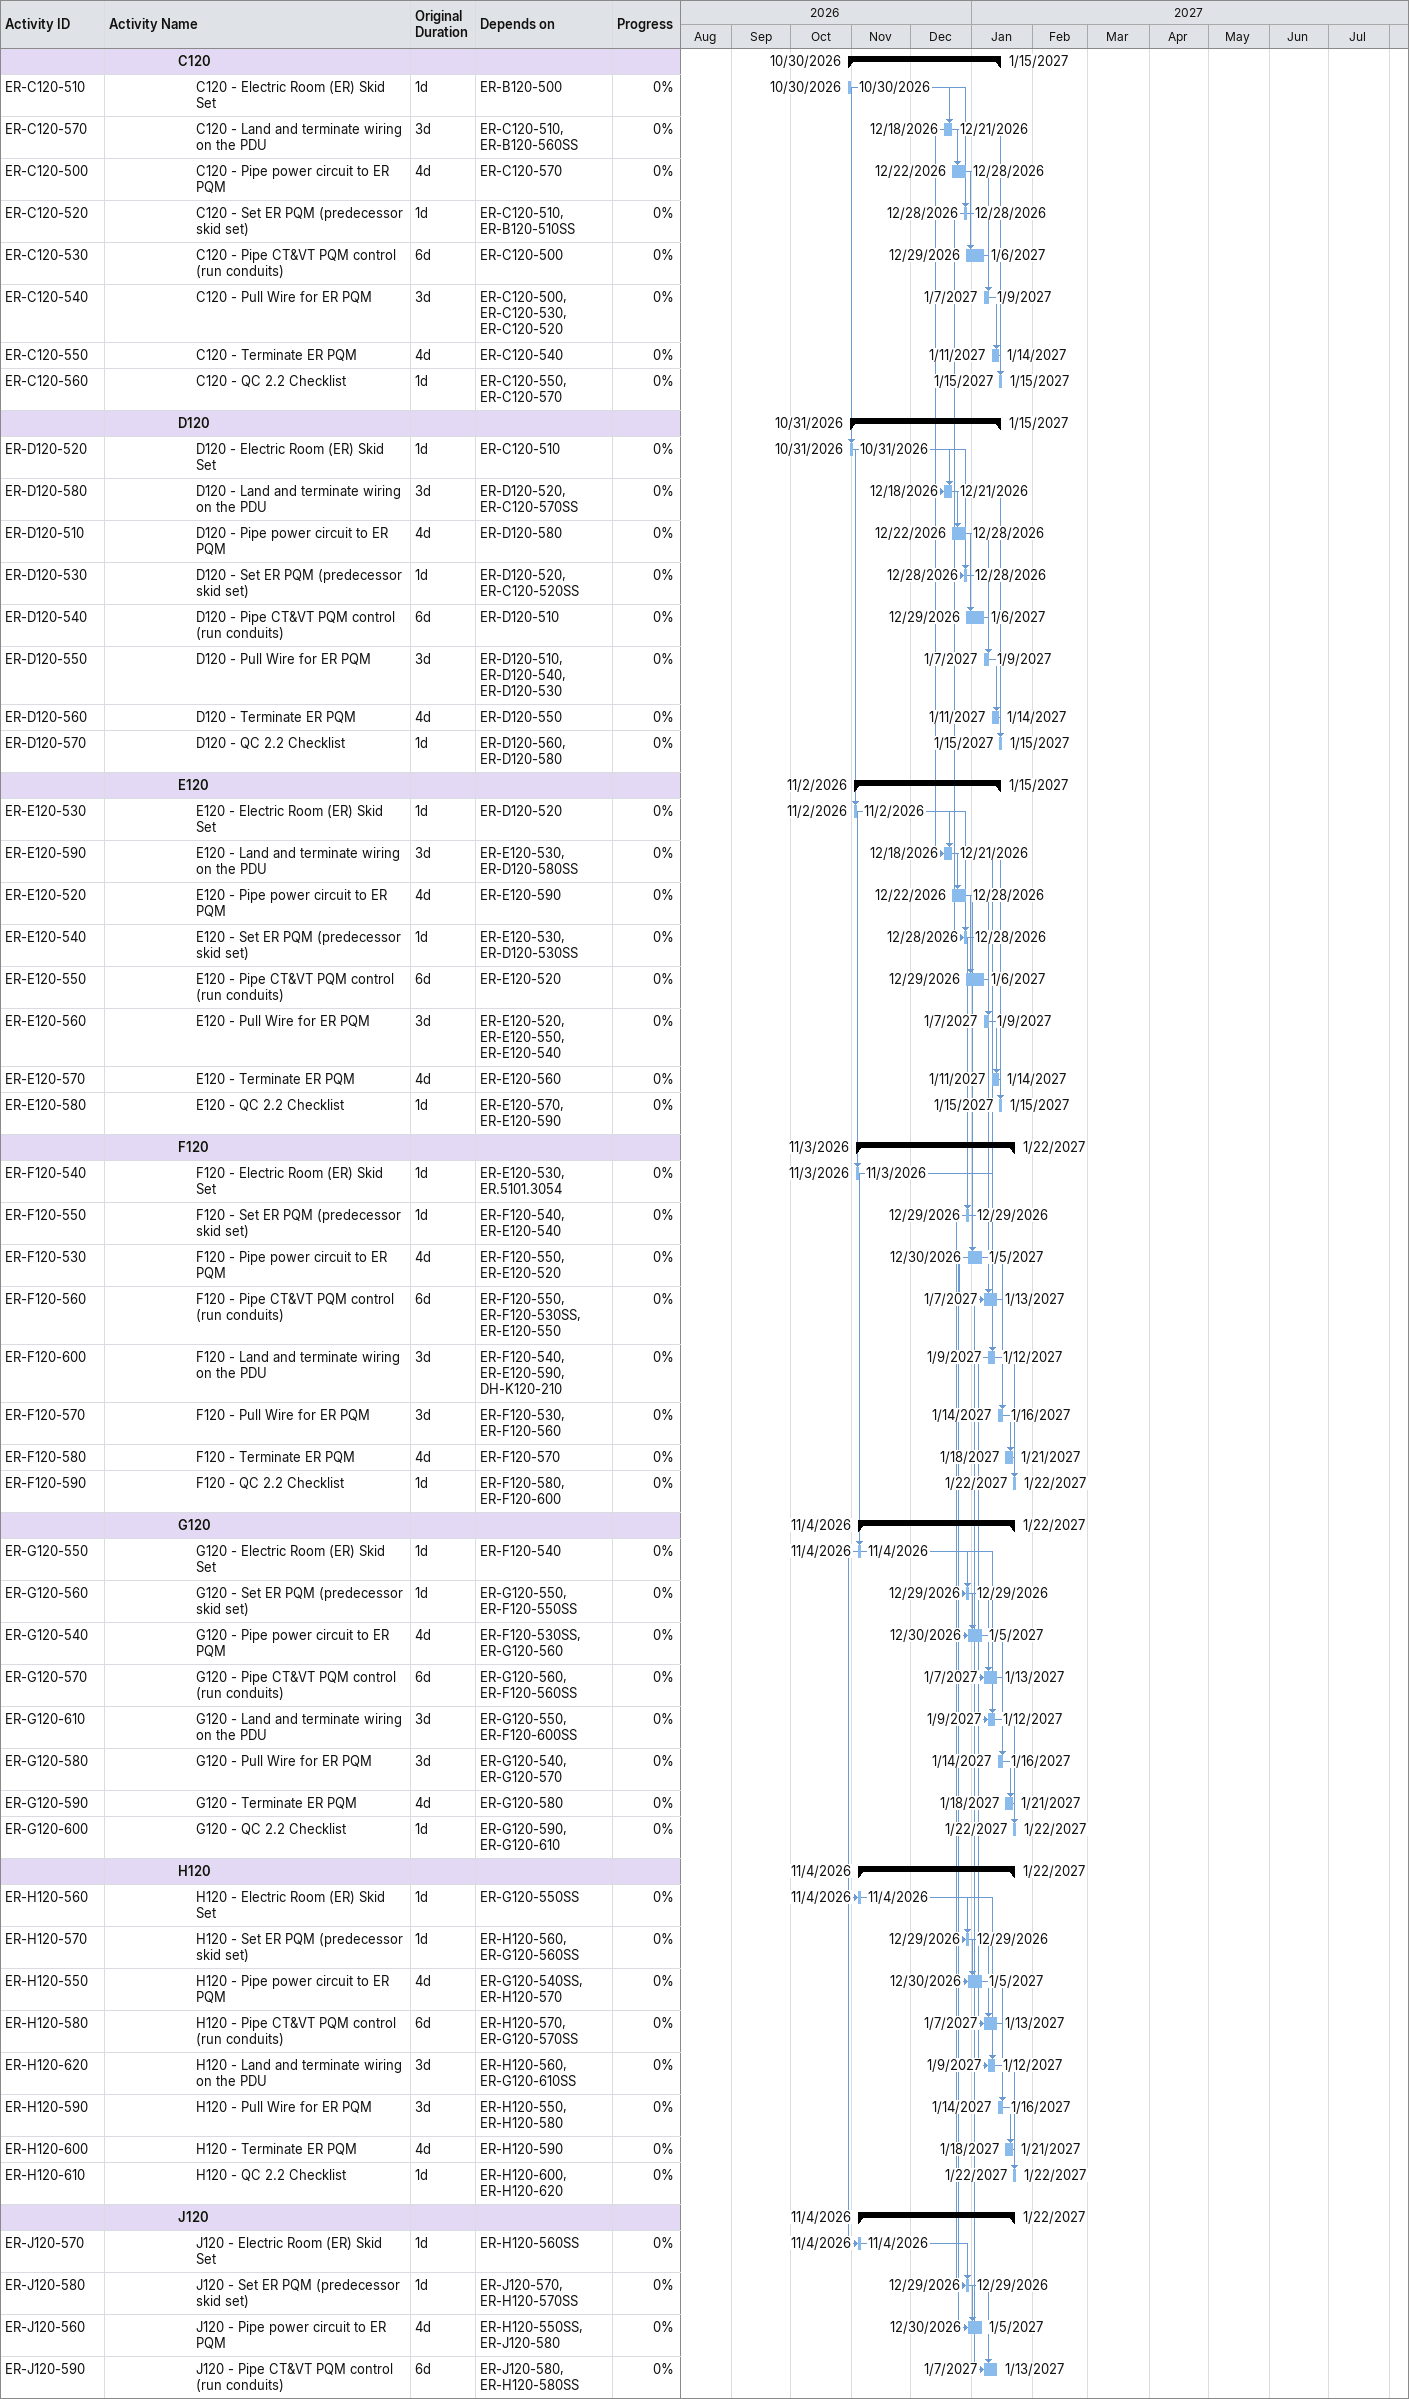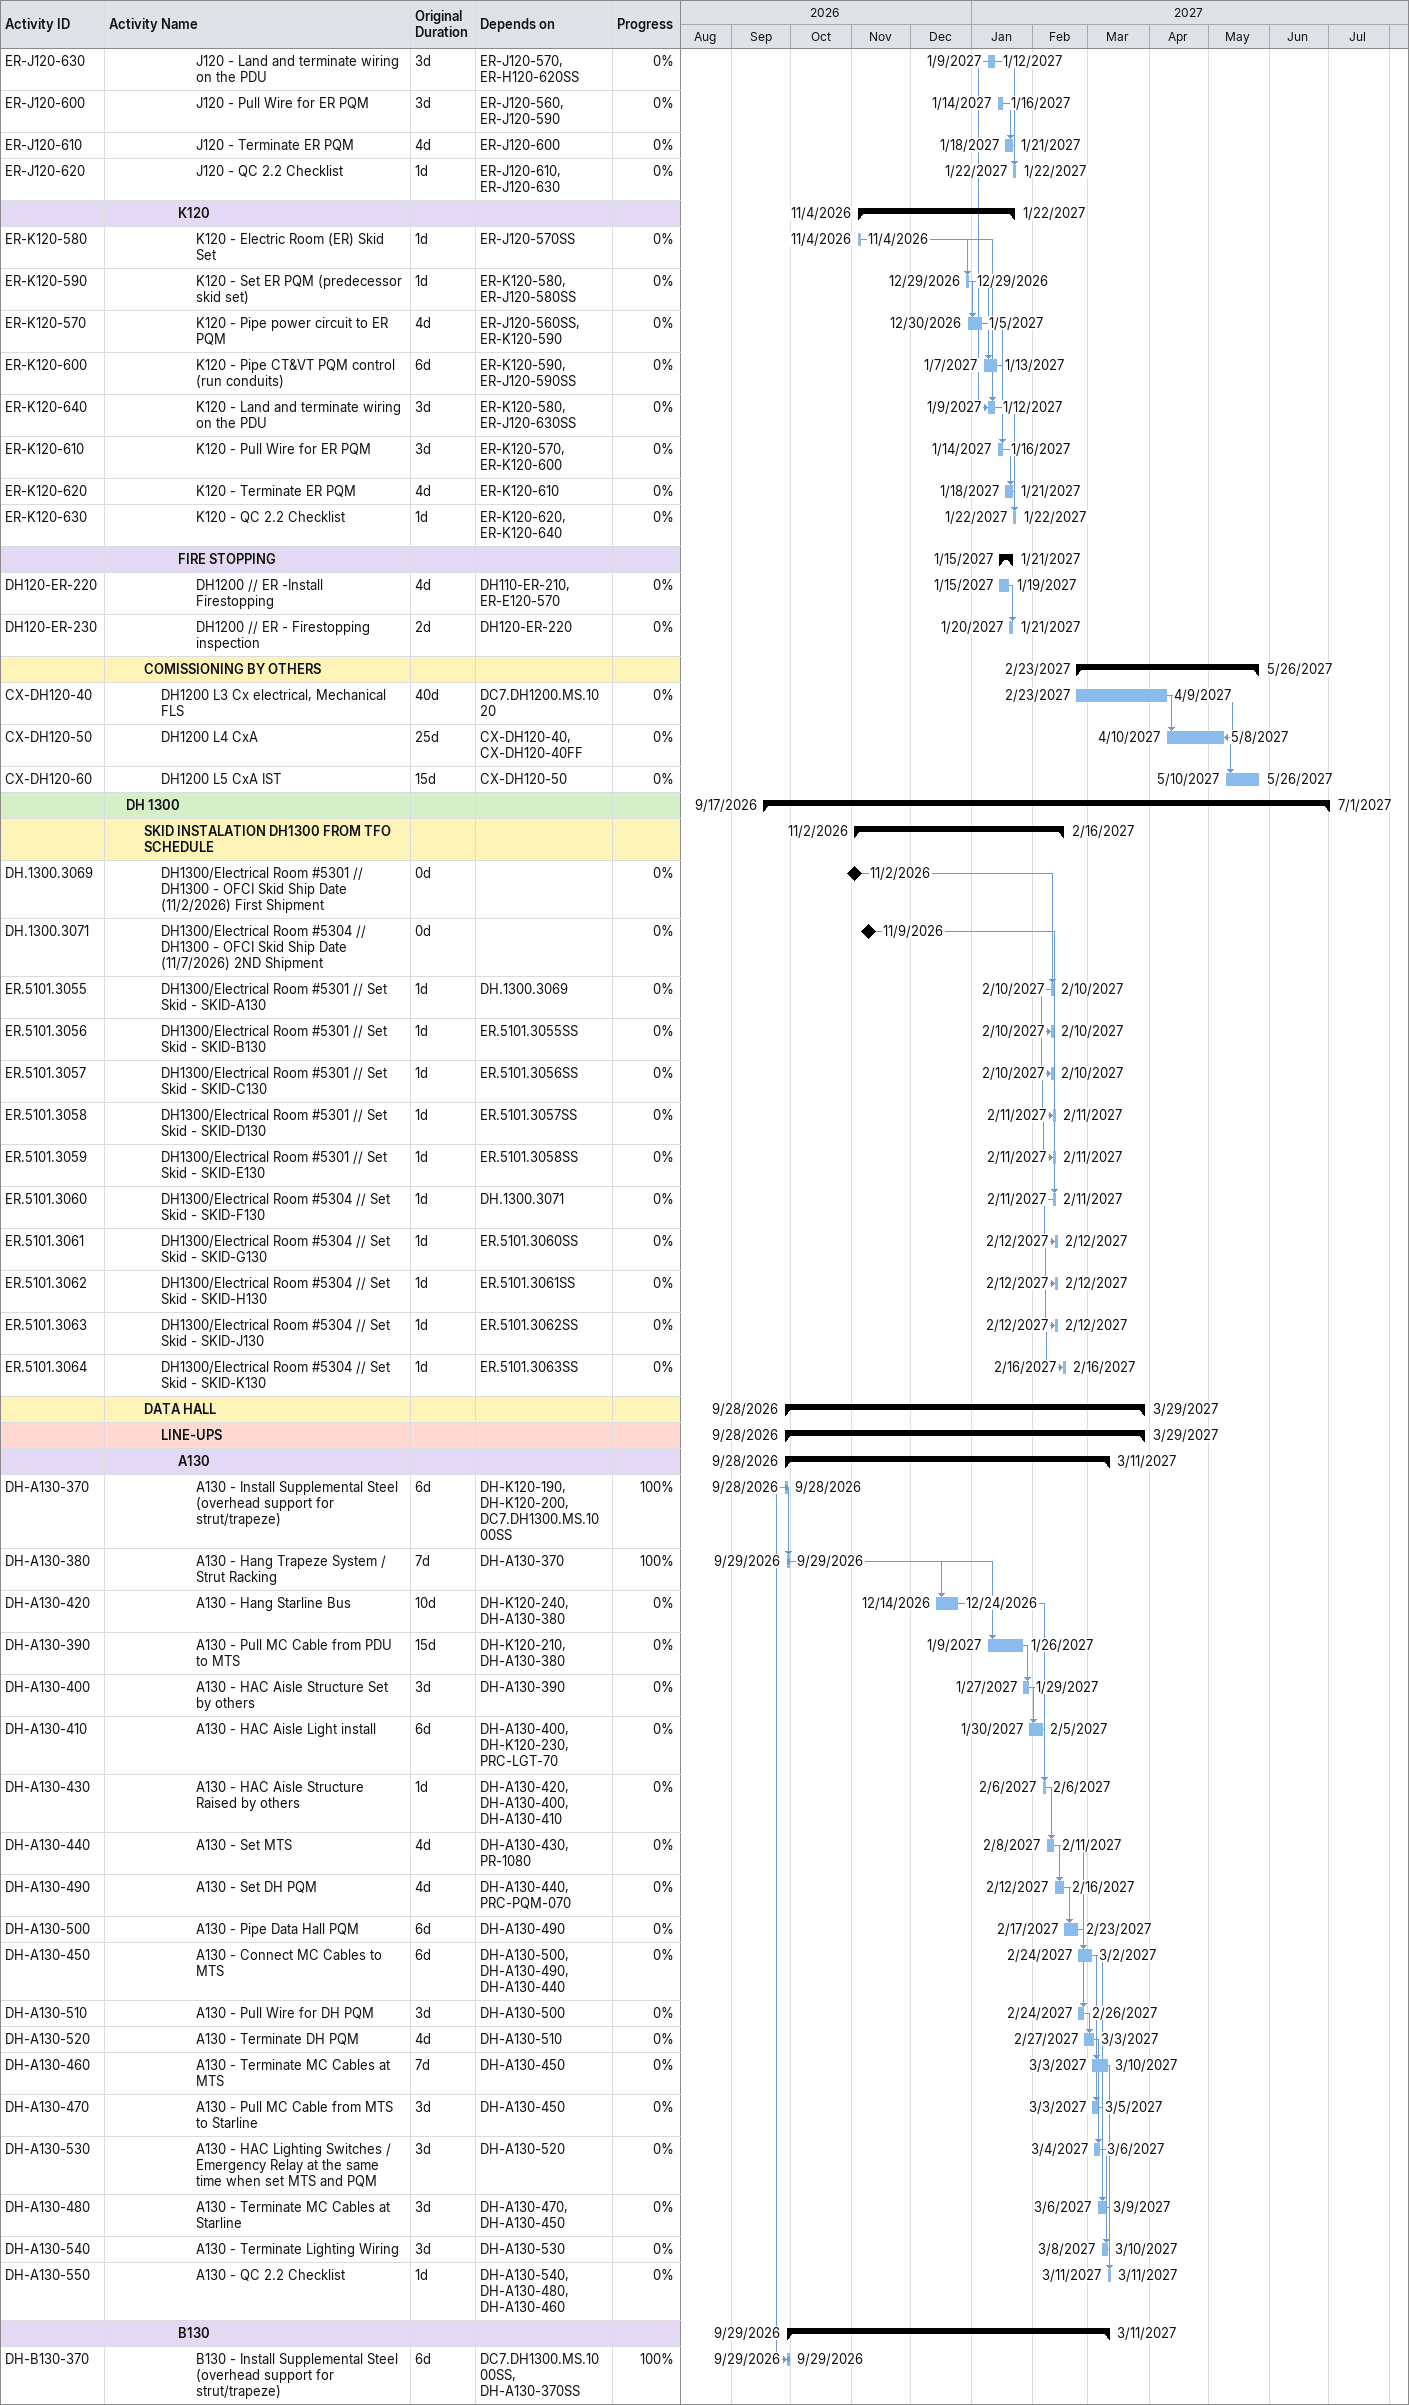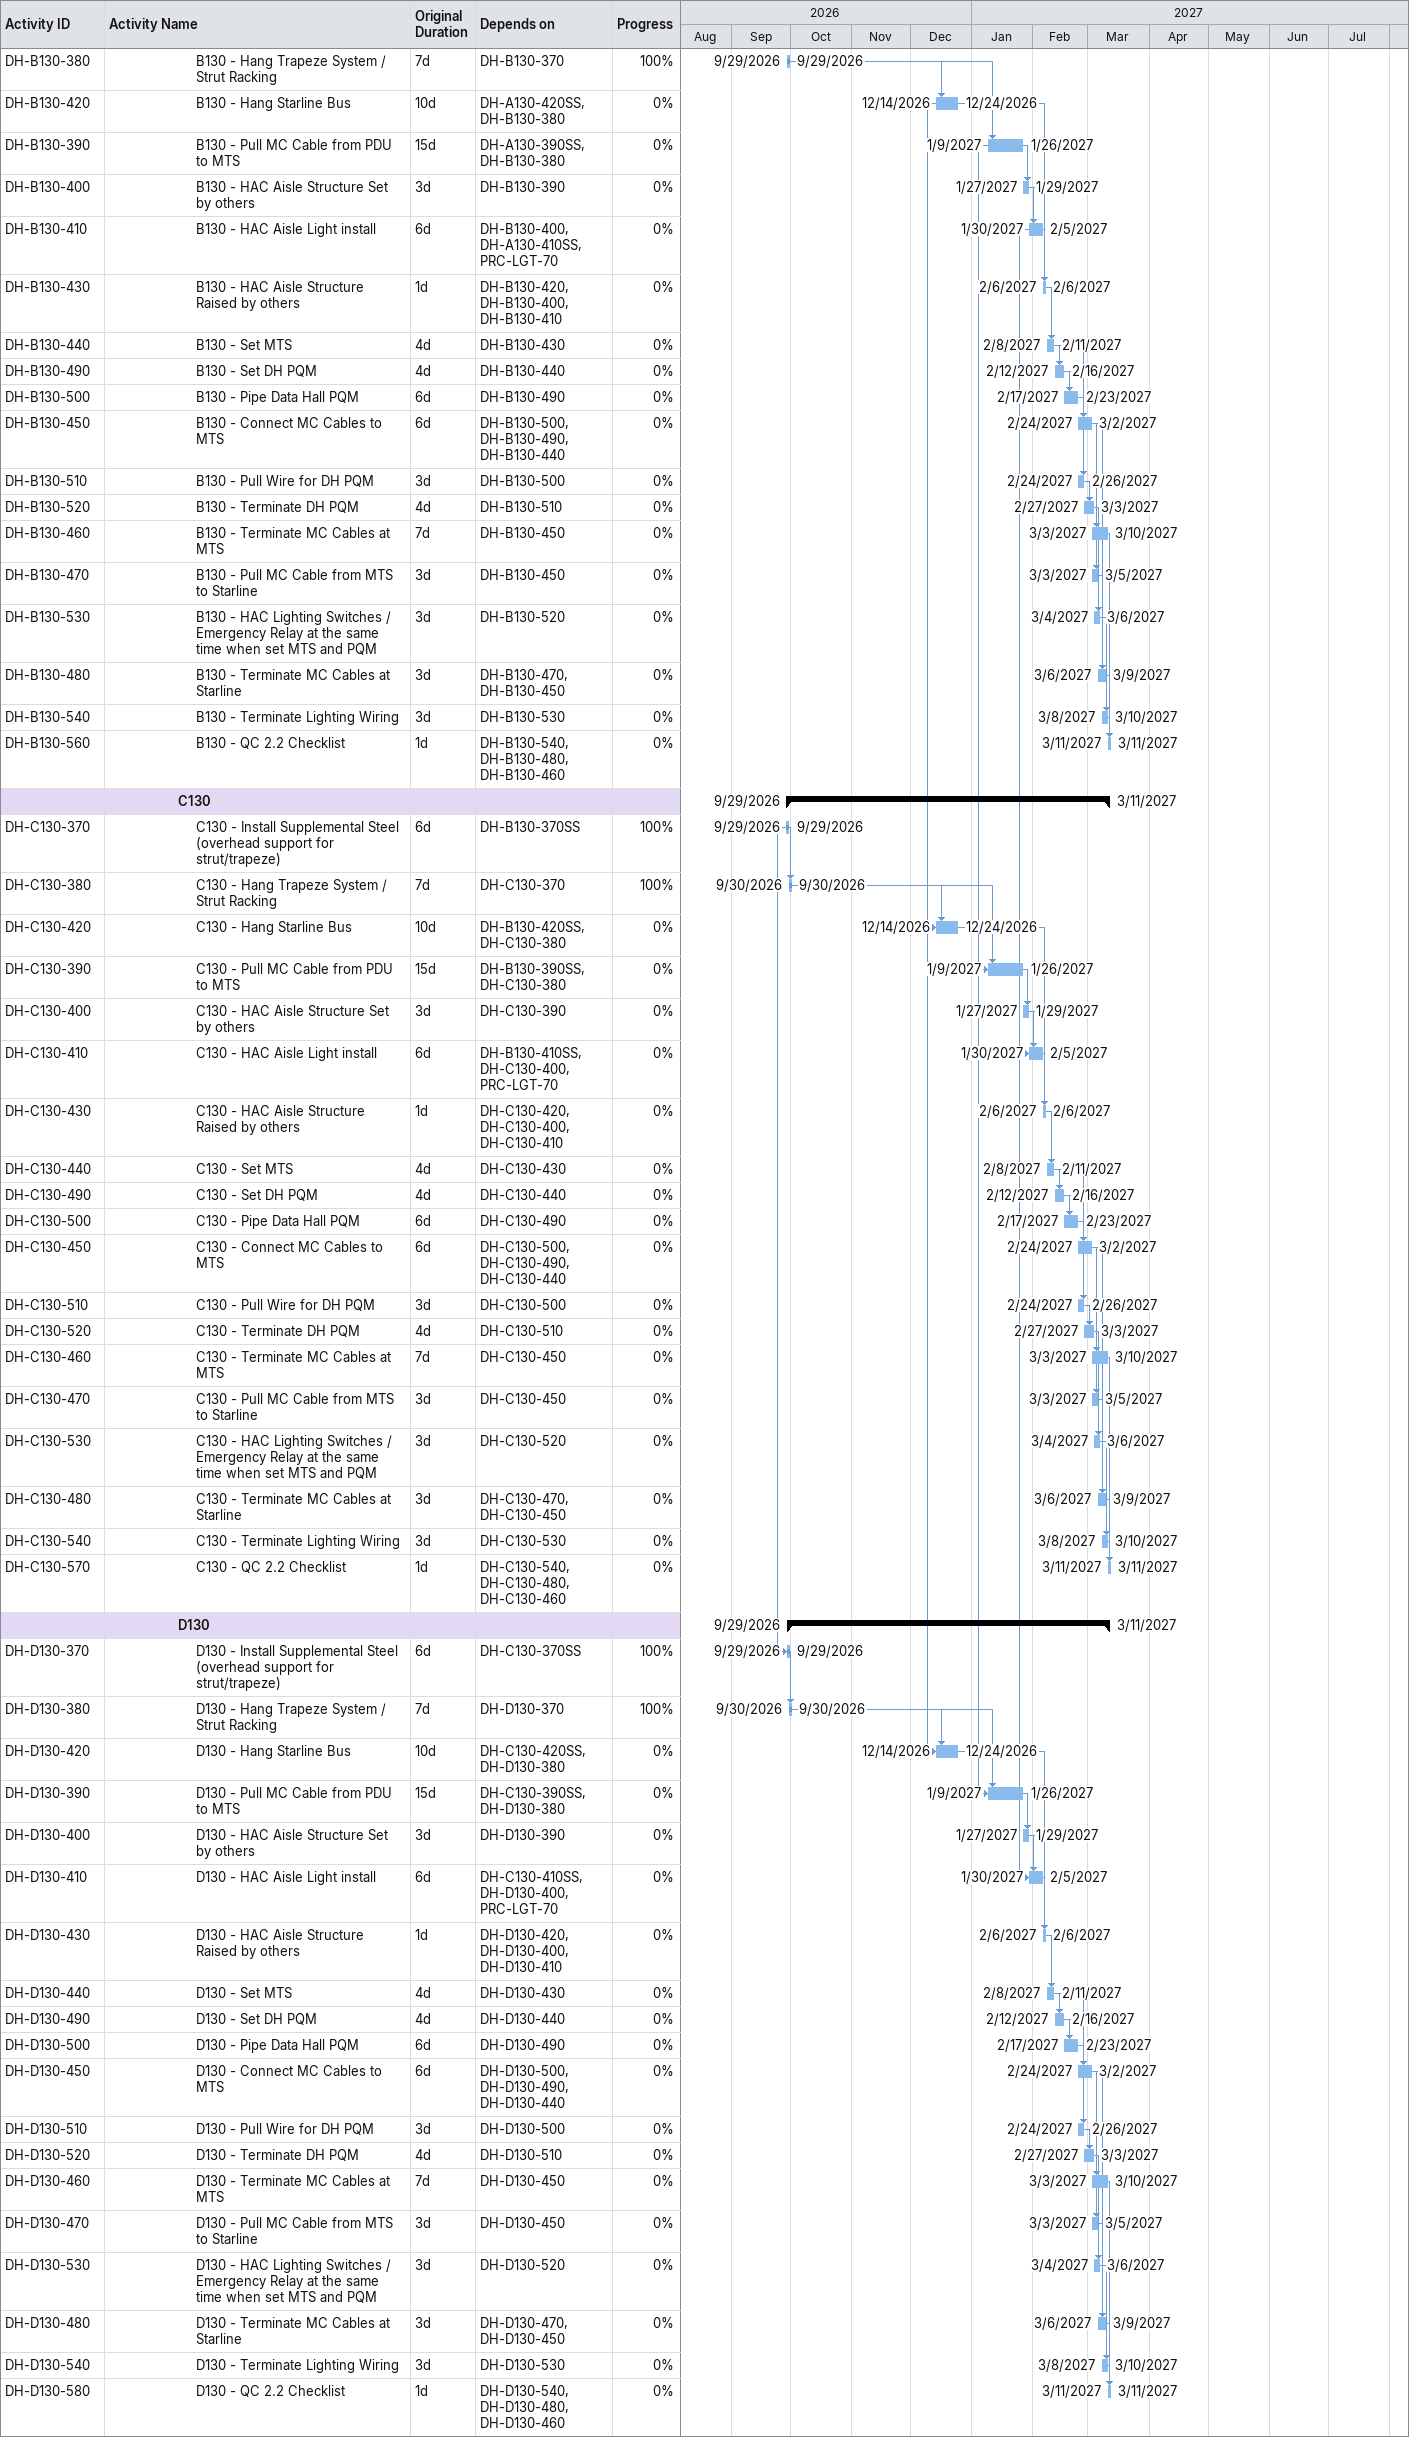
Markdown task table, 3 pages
| ID | Level | Task | Original duration | Start | Finish | Predecessors | % complete |
|---|---|---|---|---|---|---|---|
|  | 5 | **C120** |  | 2026-10-30 | 2027-01-15 |  |  |
| ER-C120-510 | 6 | C120 - Electric Room (ER) Skid Set | 1d | 2026-10-30 | 2026-10-30 | ER-B120-500 | 0 |
| ER-C120-570 | 6 | C120 - Land and terminate wiring on the PDU | 3d | 2026-12-18 | 2026-12-21 | ER-C120-510, ER-B120-560SS | 0 |
| ER-C120-500 | 6 | C120 - Pipe power circuit to ER PQM | 4d | 2026-12-22 | 2026-12-28 | ER-C120-570 | 0 |
| ER-C120-520 | 6 | C120 - Set ER PQM (predecessor skid set) | 1d | 2026-12-28 | 2026-12-28 | ER-C120-510, ER-B120-510SS | 0 |
| ER-C120-530 | 6 | C120 - Pipe CT&VT PQM control (run conduits) | 6d | 2026-12-29 | 2027-01-06 | ER-C120-500 | 0 |
| ER-C120-540 | 6 | C120 - Pull Wire for ER PQM | 3d | 2027-01-07 | 2027-01-09 | ER-C120-500, ER-C120-530, ER-C120-520 | 0 |
| ER-C120-550 | 6 | C120 - Terminate ER PQM | 4d | 2027-01-11 | 2027-01-14 | ER-C120-540 | 0 |
| ER-C120-560 | 6 | C120 - QC 2.2 Checklist | 1d | 2027-01-15 | 2027-01-15 | ER-C120-550, ER-C120-570 | 0 |
|  | 5 | **D120** |  | 2026-10-31 | 2027-01-15 |  |  |
| ER-D120-520 | 6 | D120 - Electric Room (ER) Skid Set | 1d | 2026-10-31 | 2026-10-31 | ER-C120-510 | 0 |
| ER-D120-580 | 6 | D120 - Land and terminate wiring on the PDU | 3d | 2026-12-18 | 2026-12-21 | ER-D120-520, ER-C120-570SS | 0 |
| ER-D120-510 | 6 | D120 - Pipe power circuit to ER PQM | 4d | 2026-12-22 | 2026-12-28 | ER-D120-580 | 0 |
| ER-D120-530 | 6 | D120 - Set ER PQM (predecessor skid set) | 1d | 2026-12-28 | 2026-12-28 | ER-D120-520, ER-C120-520SS | 0 |
| ER-D120-540 | 6 | D120 - Pipe CT&VT PQM control (run conduits) | 6d | 2026-12-29 | 2027-01-06 | ER-D120-510 | 0 |
| ER-D120-550 | 6 | D120 - Pull Wire for ER PQM | 3d | 2027-01-07 | 2027-01-09 | ER-D120-510, ER-D120-540, ER-D120-530 | 0 |
| ER-D120-560 | 6 | D120 - Terminate ER PQM | 4d | 2027-01-11 | 2027-01-14 | ER-D120-550 | 0 |
| ER-D120-570 | 6 | D120 - QC 2.2 Checklist | 1d | 2027-01-15 | 2027-01-15 | ER-D120-560, ER-D120-580 | 0 |
|  | 5 | **E120** |  | 2026-11-02 | 2027-01-15 |  |  |
| ER-E120-530 | 6 | E120 - Electric Room (ER) Skid Set | 1d | 2026-11-02 | 2026-11-02 | ER-D120-520 | 0 |
| ER-E120-590 | 6 | E120 - Land and terminate wiring on the PDU | 3d | 2026-12-18 | 2026-12-21 | ER-E120-530, ER-D120-580SS | 0 |
| ER-E120-520 | 6 | E120 - Pipe power circuit to ER PQM | 4d | 2026-12-22 | 2026-12-28 | ER-E120-590 | 0 |
| ER-E120-540 | 6 | E120 - Set ER PQM (predecessor skid set) | 1d | 2026-12-28 | 2026-12-28 | ER-E120-530, ER-D120-530SS | 0 |
| ER-E120-550 | 6 | E120 - Pipe CT&VT PQM control (run conduits) | 6d | 2026-12-29 | 2027-01-06 | ER-E120-520 | 0 |
| ER-E120-560 | 6 | E120 - Pull Wire for ER PQM | 3d | 2027-01-07 | 2027-01-09 | ER-E120-520, ER-E120-550, ER-E120-540 | 0 |
| ER-E120-570 | 6 | E120 - Terminate ER PQM | 4d | 2027-01-11 | 2027-01-14 | ER-E120-560 | 0 |
| ER-E120-580 | 6 | E120 - QC 2.2 Checklist | 1d | 2027-01-15 | 2027-01-15 | ER-E120-570, ER-E120-590 | 0 |
|  | 5 | **F120** |  | 2026-11-03 | 2027-01-22 |  |  |
| ER-F120-540 | 6 | F120 - Electric Room (ER) Skid Set | 1d | 2026-11-03 | 2026-11-03 | ER-E120-530, ER.5101.3054 | 0 |
| ER-F120-550 | 6 | F120 - Set ER PQM (predecessor skid set) | 1d | 2026-12-29 | 2026-12-29 | ER-F120-540, ER-E120-540 | 0 |
| ER-F120-530 | 6 | F120 - Pipe power circuit to ER PQM | 4d | 2026-12-30 | 2027-01-05 | ER-F120-550, ER-E120-520 | 0 |
| ER-F120-560 | 6 | F120 - Pipe CT&VT PQM control (run conduits) | 6d | 2027-01-07 | 2027-01-13 | ER-F120-550, ER-F120-530SS, ER-E120-550 | 0 |
| ER-F120-600 | 6 | F120 - Land and terminate wiring on the PDU | 3d | 2027-01-09 | 2027-01-12 | ER-F120-540, ER-E120-590, DH-K120-210 | 0 |
| ER-F120-570 | 6 | F120 - Pull Wire for ER PQM | 3d | 2027-01-14 | 2027-01-16 | ER-F120-530, ER-F120-560 | 0 |
| ER-F120-580 | 6 | F120 - Terminate ER PQM | 4d | 2027-01-18 | 2027-01-21 | ER-F120-570 | 0 |
| ER-F120-590 | 6 | F120 - QC 2.2 Checklist | 1d | 2027-01-22 | 2027-01-22 | ER-F120-580, ER-F120-600 | 0 |
|  | 5 | **G120** |  | 2026-11-04 | 2027-01-22 |  |  |
| ER-G120-550 | 6 | G120 - Electric Room (ER) Skid Set | 1d | 2026-11-04 | 2026-11-04 | ER-F120-540 | 0 |
| ER-G120-560 | 6 | G120 - Set ER PQM (predecessor skid set) | 1d | 2026-12-29 | 2026-12-29 | ER-G120-550, ER-F120-550SS | 0 |
| ER-G120-540 | 6 | G120 - Pipe power circuit to ER PQM | 4d | 2026-12-30 | 2027-01-05 | ER-F120-530SS, ER-G120-560 | 0 |
| ER-G120-570 | 6 | G120 - Pipe CT&VT PQM control (run conduits) | 6d | 2027-01-07 | 2027-01-13 | ER-G120-560, ER-F120-560SS | 0 |
| ER-G120-610 | 6 | G120 - Land and terminate wiring on the PDU | 3d | 2027-01-09 | 2027-01-12 | ER-G120-550, ER-F120-600SS | 0 |
| ER-G120-580 | 6 | G120 - Pull Wire for ER PQM | 3d | 2027-01-14 | 2027-01-16 | ER-G120-540, ER-G120-570 | 0 |
| ER-G120-590 | 6 | G120 - Terminate ER PQM | 4d | 2027-01-18 | 2027-01-21 | ER-G120-580 | 0 |
| ER-G120-600 | 6 | G120 - QC 2.2 Checklist | 1d | 2027-01-22 | 2027-01-22 | ER-G120-590, ER-G120-610 | 0 |
|  | 5 | **H120** |  | 2026-11-04 | 2027-01-22 |  |  |
| ER-H120-560 | 6 | H120 - Electric Room (ER) Skid Set | 1d | 2026-11-04 | 2026-11-04 | ER-G120-550SS | 0 |
| ER-H120-570 | 6 | H120 - Set ER PQM (predecessor skid set) | 1d | 2026-12-29 | 2026-12-29 | ER-H120-560, ER-G120-560SS | 0 |
| ER-H120-550 | 6 | H120 - Pipe power circuit to ER PQM | 4d | 2026-12-30 | 2027-01-05 | ER-G120-540SS, ER-H120-570 | 0 |
| ER-H120-580 | 6 | H120 - Pipe CT&VT PQM control (run conduits) | 6d | 2027-01-07 | 2027-01-13 | ER-H120-570, ER-G120-570SS | 0 |
| ER-H120-620 | 6 | H120 - Land and terminate wiring on the PDU | 3d | 2027-01-09 | 2027-01-12 | ER-H120-560, ER-G120-610SS | 0 |
| ER-H120-590 | 6 | H120 - Pull Wire for ER PQM | 3d | 2027-01-14 | 2027-01-16 | ER-H120-550, ER-H120-580 | 0 |
| ER-H120-600 | 6 | H120 - Terminate ER PQM | 4d | 2027-01-18 | 2027-01-21 | ER-H120-590 | 0 |
| ER-H120-610 | 6 | H120 - QC 2.2 Checklist | 1d | 2027-01-22 | 2027-01-22 | ER-H120-600, ER-H120-620 | 0 |
|  | 5 | **J120** |  | 2026-11-04 | 2027-01-22 |  |  |
| ER-J120-570 | 6 | J120 - Electric Room (ER) Skid Set | 1d | 2026-11-04 | 2026-11-04 | ER-H120-560SS | 0 |
| ER-J120-580 | 6 | J120 - Set ER PQM (predecessor skid set) | 1d | 2026-12-29 | 2026-12-29 | ER-J120-570, ER-H120-570SS | 0 |
| ER-J120-560 | 6 | J120 - Pipe power circuit to ER PQM | 4d | 2026-12-30 | 2027-01-05 | ER-H120-550SS, ER-J120-580 | 0 |
| ER-J120-590 | 6 | J120 - Pipe CT&VT PQM control (run conduits) | 6d | 2027-01-07 | 2027-01-13 | ER-J120-580, ER-H120-580SS | 0 |
| ER-J120-630 | 6 | J120 - Land and terminate wiring on the PDU | 3d | 2027-01-09 | 2027-01-12 | ER-J120-570, ER-H120-620SS | 0 |
| ER-J120-600 | 6 | J120 - Pull Wire for ER PQM | 3d | 2027-01-14 | 2027-01-16 | ER-J120-560, ER-J120-590 | 0 |
| ER-J120-610 | 6 | J120 - Terminate ER PQM | 4d | 2027-01-18 | 2027-01-21 | ER-J120-600 | 0 |
| ER-J120-620 | 6 | J120 - QC 2.2 Checklist | 1d | 2027-01-22 | 2027-01-22 | ER-J120-610, ER-J120-630 | 0 |
|  | 5 | **K120** |  | 2026-11-04 | 2027-01-22 |  |  |
| ER-K120-580 | 6 | K120 - Electric Room (ER) Skid Set | 1d | 2026-11-04 | 2026-11-04 | ER-J120-570SS | 0 |
| ER-K120-590 | 6 | K120 - Set ER PQM (predecessor skid set) | 1d | 2026-12-29 | 2026-12-29 | ER-K120-580, ER-J120-580SS | 0 |
| ER-K120-570 | 6 | K120 - Pipe power circuit to ER PQM | 4d | 2026-12-30 | 2027-01-05 | ER-J120-560SS, ER-K120-590 | 0 |
| ER-K120-600 | 6 | K120 - Pipe CT&VT PQM control (run conduits) | 6d | 2027-01-07 | 2027-01-13 | ER-K120-590, ER-J120-590SS | 0 |
| ER-K120-640 | 6 | K120 - Land and terminate wiring on the PDU | 3d | 2027-01-09 | 2027-01-12 | ER-K120-580, ER-J120-630SS | 0 |
| ER-K120-610 | 6 | K120 - Pull Wire for ER PQM | 3d | 2027-01-14 | 2027-01-16 | ER-K120-570, ER-K120-600 | 0 |
| ER-K120-620 | 6 | K120 - Terminate ER PQM | 4d | 2027-01-18 | 2027-01-21 | ER-K120-610 | 0 |
| ER-K120-630 | 6 | K120 - QC 2.2 Checklist | 1d | 2027-01-22 | 2027-01-22 | ER-K120-620, ER-K120-640 | 0 |
|  | 5 | **FIRE STOPPING** |  | 2027-01-15 | 2027-01-21 |  |  |
| DH120-ER-220 | 6 | DH1200 // ER -Install Firestopping | 4d | 2027-01-15 | 2027-01-19 | DH110-ER-210, ER-E120-570 | 0 |
| DH120-ER-230 | 6 | DH1200 // ER - Firestopping inspection | 2d | 2027-01-20 | 2027-01-21 | DH120-ER-220 | 0 |
|  | 3 | **COMISSIONING BY OTHERS** |  | 2027-02-23 | 2027-05-26 |  |  |
| CX-DH120-40 | 4 | DH1200 L3 Cx electrical, Mechanical FLS | 40d | 2027-02-23 | 2027-04-09 | DC7.DH1200.MS.1020 | 0 |
| CX-DH120-50 | 4 | DH1200 L4 CxA | 25d | 2027-04-10 | 2027-05-08 | CX-DH120-40, CX-DH120-40FF | 0 |
| CX-DH120-60 | 4 | DH1200 L5 CxA IST | 15d | 2027-05-10 | 2027-05-26 | CX-DH120-50 | 0 |
|  | 2 | **DH 1300** |  | 2026-09-17 | 2027-07-01 |  |  |
|  | 3 | **SKID INSTALATION DH1300 FROM TFO SCHEDULE** |  | 2026-11-02 | 2027-02-16 |  |  |
| DH.1300.3069 | 4 | DH1300/Electrical Room #5301 // DH1300 - OFCI Skid Ship Date (11/2/2026) First Shipment | 0d | 2026-11-02 | 2026-11-02 |  | 0 |
| DH.1300.3071 | 4 | DH1300/Electrical Room #5304 // DH1300 - OFCI Skid Ship Date (11/7/2026) 2ND Shipment | 0d | 2026-11-09 | 2026-11-09 |  | 0 |
| ER.5101.3055 | 4 | DH1300/Electrical Room #5301 // Set Skid - SKID-A130 | 1d | 2027-02-10 | 2027-02-10 | DH.1300.3069 | 0 |
| ER.5101.3056 | 4 | DH1300/Electrical Room #5301 // Set Skid - SKID-B130 | 1d | 2027-02-10 | 2027-02-10 | ER.5101.3055SS | 0 |
| ER.5101.3057 | 4 | DH1300/Electrical Room #5301 // Set Skid - SKID-C130 | 1d | 2027-02-10 | 2027-02-10 | ER.5101.3056SS | 0 |
| ER.5101.3058 | 4 | DH1300/Electrical Room #5301 // Set Skid - SKID-D130 | 1d | 2027-02-11 | 2027-02-11 | ER.5101.3057SS | 0 |
| ER.5101.3059 | 4 | DH1300/Electrical Room #5301 // Set Skid - SKID-E130 | 1d | 2027-02-11 | 2027-02-11 | ER.5101.3058SS | 0 |
| ER.5101.3060 | 4 | DH1300/Electrical Room #5304 // Set Skid - SKID-F130 | 1d | 2027-02-11 | 2027-02-11 | DH.1300.3071 | 0 |
| ER.5101.3061 | 4 | DH1300/Electrical Room #5304 // Set Skid - SKID-G130 | 1d | 2027-02-12 | 2027-02-12 | ER.5101.3060SS | 0 |
| ER.5101.3062 | 4 | DH1300/Electrical Room #5304 // Set Skid - SKID-H130 | 1d | 2027-02-12 | 2027-02-12 | ER.5101.3061SS | 0 |
| ER.5101.3063 | 4 | DH1300/Electrical Room #5304 // Set Skid - SKID-J130 | 1d | 2027-02-12 | 2027-02-12 | ER.5101.3062SS | 0 |
| ER.5101.3064 | 4 | DH1300/Electrical Room #5304 // Set Skid - SKID-K130 | 1d | 2027-02-16 | 2027-02-16 | ER.5101.3063SS | 0 |
|  | 3 | **DATA HALL** |  | 2026-09-28 | 2027-03-29 |  |  |
|  | 4 | **LINE-UPS** |  | 2026-09-28 | 2027-03-29 |  |  |
|  | 5 | **A130** |  | 2026-09-28 | 2027-03-11 |  |  |
| DH-A130-370 | 6 | A130 - Install Supplemental Steel (overhead support for strut/trapeze) | 6d | 2026-09-28 | 2026-09-28 | DH-K120-190, DH-K120-200, DC7.DH1300.MS.1000SS | 100 |
| DH-A130-380 | 6 | A130 - Hang Trapeze System / Strut Racking | 7d | 2026-09-29 | 2026-09-29 | DH-A130-370 | 100 |
| DH-A130-420 | 6 | A130 - Hang Starline Bus | 10d | 2026-12-14 | 2026-12-24 | DH-K120-240, DH-A130-380 | 0 |
| DH-A130-390 | 6 | A130 - Pull MC Cable from PDU to MTS | 15d | 2027-01-09 | 2027-01-26 | DH-K120-210, DH-A130-380 | 0 |
| DH-A130-400 | 6 | A130 - HAC Aisle Structure Set by others | 3d | 2027-01-27 | 2027-01-29 | DH-A130-390 | 0 |
| DH-A130-410 | 6 | A130 - HAC Aisle Light install | 6d | 2027-01-30 | 2027-02-05 | DH-A130-400, DH-K120-230, PRC-LGT-70 | 0 |
| DH-A130-430 | 6 | A130 - HAC Aisle Structure Raised by others | 1d | 2027-02-06 | 2027-02-06 | DH-A130-420, DH-A130-400, DH-A130-410 | 0 |
| DH-A130-440 | 6 | A130 - Set MTS | 4d | 2027-02-08 | 2027-02-11 | DH-A130-430, PR-1080 | 0 |
| DH-A130-490 | 6 | A130 - Set DH PQM | 4d | 2027-02-12 | 2027-02-16 | DH-A130-440, PRC-PQM-070 | 0 |
| DH-A130-500 | 6 | A130 - Pipe Data Hall PQM | 6d | 2027-02-17 | 2027-02-23 | DH-A130-490 | 0 |
| DH-A130-450 | 6 | A130 - Connect MC Cables to MTS | 6d | 2027-02-24 | 2027-03-02 | DH-A130-500, DH-A130-490, DH-A130-440 | 0 |
| DH-A130-510 | 6 | A130 - Pull Wire for DH PQM | 3d | 2027-02-24 | 2027-02-26 | DH-A130-500 | 0 |
| DH-A130-520 | 6 | A130 - Terminate DH PQM | 4d | 2027-02-27 | 2027-03-03 | DH-A130-510 | 0 |
| DH-A130-460 | 6 | A130 - Terminate MC Cables at MTS | 7d | 2027-03-03 | 2027-03-10 | DH-A130-450 | 0 |
| DH-A130-470 | 6 | A130 - Pull MC Cable from MTS to Starline | 3d | 2027-03-03 | 2027-03-05 | DH-A130-450 | 0 |
| DH-A130-530 | 6 | A130 - HAC Lighting Switches / Emergency Relay at the same time when set MTS and PQM | 3d | 2027-03-04 | 2027-03-06 | DH-A130-520 | 0 |
| DH-A130-480 | 6 | A130 - Terminate MC Cables at Starline | 3d | 2027-03-06 | 2027-03-09 | DH-A130-470, DH-A130-450 | 0 |
| DH-A130-540 | 6 | A130 - Terminate Lighting Wiring | 3d | 2027-03-08 | 2027-03-10 | DH-A130-530 | 0 |
| DH-A130-550 | 6 | A130 - QC 2.2 Checklist | 1d | 2027-03-11 | 2027-03-11 | DH-A130-540, DH-A130-480, DH-A130-460 | 0 |
|  | 5 | **B130** |  | 2026-09-29 | 2027-03-11 |  |  |
| DH-B130-370 | 6 | B130 - Install Supplemental Steel (overhead support for strut/trapeze) | 6d | 2026-09-29 | 2026-09-29 | DC7.DH1300.MS.1000SS, DH-A130-370SS | 100 |
| DH-B130-380 | 6 | B130 - Hang Trapeze System / Strut Racking | 7d | 2026-09-29 | 2026-09-29 | DH-B130-370 | 100 |
| DH-B130-420 | 6 | B130 - Hang Starline Bus | 10d | 2026-12-14 | 2026-12-24 | DH-A130-420SS, DH-B130-380 | 0 |
| DH-B130-390 | 6 | B130 - Pull MC Cable from PDU to MTS | 15d | 2027-01-09 | 2027-01-26 | DH-A130-390SS, DH-B130-380 | 0 |
| DH-B130-400 | 6 | B130 - HAC Aisle Structure Set by others | 3d | 2027-01-27 | 2027-01-29 | DH-B130-390 | 0 |
| DH-B130-410 | 6 | B130 - HAC Aisle Light install | 6d | 2027-01-30 | 2027-02-05 | DH-B130-400, DH-A130-410SS, PRC-LGT-70 | 0 |
| DH-B130-430 | 6 | B130 - HAC Aisle Structure Raised by others | 1d | 2027-02-06 | 2027-02-06 | DH-B130-420, DH-B130-400, DH-B130-410 | 0 |
| DH-B130-440 | 6 | B130 - Set MTS | 4d | 2027-02-08 | 2027-02-11 | DH-B130-430 | 0 |
| DH-B130-490 | 6 | B130 - Set DH PQM | 4d | 2027-02-12 | 2027-02-16 | DH-B130-440 | 0 |
| DH-B130-500 | 6 | B130 - Pipe Data Hall PQM | 6d | 2027-02-17 | 2027-02-23 | DH-B130-490 | 0 |
| DH-B130-450 | 6 | B130 - Connect MC Cables to MTS | 6d | 2027-02-24 | 2027-03-02 | DH-B130-500, DH-B130-490, DH-B130-440 | 0 |
| DH-B130-510 | 6 | B130 - Pull Wire for DH PQM | 3d | 2027-02-24 | 2027-02-26 | DH-B130-500 | 0 |
| DH-B130-520 | 6 | B130 - Terminate DH PQM | 4d | 2027-02-27 | 2027-03-03 | DH-B130-510 | 0 |
| DH-B130-460 | 6 | B130 - Terminate MC Cables at MTS | 7d | 2027-03-03 | 2027-03-10 | DH-B130-450 | 0 |
| DH-B130-470 | 6 | B130 - Pull MC Cable from MTS to Starline | 3d | 2027-03-03 | 2027-03-05 | DH-B130-450 | 0 |
| DH-B130-530 | 6 | B130 - HAC Lighting Switches / Emergency Relay at the same time when set MTS and PQM | 3d | 2027-03-04 | 2027-03-06 | DH-B130-520 | 0 |
| DH-B130-480 | 6 | B130 - Terminate MC Cables at Starline | 3d | 2027-03-06 | 2027-03-09 | DH-B130-470, DH-B130-450 | 0 |
| DH-B130-540 | 6 | B130 - Terminate Lighting Wiring | 3d | 2027-03-08 | 2027-03-10 | DH-B130-530 | 0 |
| DH-B130-560 | 6 | B130 - QC 2.2 Checklist | 1d | 2027-03-11 | 2027-03-11 | DH-B130-540, DH-B130-480, DH-B130-460 | 0 |
|  | 5 | **C130** |  | 2026-09-29 | 2027-03-11 |  |  |
| DH-C130-370 | 6 | C130 - Install Supplemental Steel (overhead support for strut/trapeze) | 6d | 2026-09-29 | 2026-09-29 | DH-B130-370SS | 100 |
| DH-C130-380 | 6 | C130 - Hang Trapeze System / Strut Racking | 7d | 2026-09-30 | 2026-09-30 | DH-C130-370 | 100 |
| DH-C130-420 | 6 | C130 - Hang Starline Bus | 10d | 2026-12-14 | 2026-12-24 | DH-B130-420SS, DH-C130-380 | 0 |
| DH-C130-390 | 6 | C130 - Pull MC Cable from PDU to MTS | 15d | 2027-01-09 | 2027-01-26 | DH-B130-390SS, DH-C130-380 | 0 |
| DH-C130-400 | 6 | C130 - HAC Aisle Structure Set by others | 3d | 2027-01-27 | 2027-01-29 | DH-C130-390 | 0 |
| DH-C130-410 | 6 | C130 - HAC Aisle Light install | 6d | 2027-01-30 | 2027-02-05 | DH-B130-410SS, DH-C130-400, PRC-LGT-70 | 0 |
| DH-C130-430 | 6 | C130 - HAC Aisle Structure Raised by others | 1d | 2027-02-06 | 2027-02-06 | DH-C130-420, DH-C130-400, DH-C130-410 | 0 |
| DH-C130-440 | 6 | C130 - Set MTS | 4d | 2027-02-08 | 2027-02-11 | DH-C130-430 | 0 |
| DH-C130-490 | 6 | C130 - Set DH PQM | 4d | 2027-02-12 | 2027-02-16 | DH-C130-440 | 0 |
| DH-C130-500 | 6 | C130 - Pipe Data Hall PQM | 6d | 2027-02-17 | 2027-02-23 | DH-C130-490 | 0 |
| DH-C130-450 | 6 | C130 - Connect MC Cables to MTS | 6d | 2027-02-24 | 2027-03-02 | DH-C130-500, DH-C130-490, DH-C130-440 | 0 |
| DH-C130-510 | 6 | C130 - Pull Wire for DH PQM | 3d | 2027-02-24 | 2027-02-26 | DH-C130-500 | 0 |
| DH-C130-520 | 6 | C130 - Terminate DH PQM | 4d | 2027-02-27 | 2027-03-03 | DH-C130-510 | 0 |
| DH-C130-460 | 6 | C130 - Terminate MC Cables at MTS | 7d | 2027-03-03 | 2027-03-10 | DH-C130-450 | 0 |
| DH-C130-470 | 6 | C130 - Pull MC Cable from MTS to Starline | 3d | 2027-03-03 | 2027-03-05 | DH-C130-450 | 0 |
| DH-C130-530 | 6 | C130 - HAC Lighting Switches / Emergency Relay at the same time when set MTS and PQM | 3d | 2027-03-04 | 2027-03-06 | DH-C130-520 | 0 |
| DH-C130-480 | 6 | C130 - Terminate MC Cables at Starline | 3d | 2027-03-06 | 2027-03-09 | DH-C130-470, DH-C130-450 | 0 |
| DH-C130-540 | 6 | C130 - Terminate Lighting Wiring | 3d | 2027-03-08 | 2027-03-10 | DH-C130-530 | 0 |
| DH-C130-570 | 6 | C130 - QC 2.2 Checklist | 1d | 2027-03-11 | 2027-03-11 | DH-C130-540, DH-C130-480, DH-C130-460 | 0 |
|  | 5 | **D130** |  | 2026-09-29 | 2027-03-11 |  |  |
| DH-D130-370 | 6 | D130 - Install Supplemental Steel (overhead support for strut/trapeze) | 6d | 2026-09-29 | 2026-09-29 | DH-C130-370SS | 100 |
| DH-D130-380 | 6 | D130 - Hang Trapeze System / Strut Racking | 7d | 2026-09-30 | 2026-09-30 | DH-D130-370 | 100 |
| DH-D130-420 | 6 | D130 - Hang Starline Bus | 10d | 2026-12-14 | 2026-12-24 | DH-C130-420SS, DH-D130-380 | 0 |
| DH-D130-390 | 6 | D130 - Pull MC Cable from PDU to MTS | 15d | 2027-01-09 | 2027-01-26 | DH-C130-390SS, DH-D130-380 | 0 |
| DH-D130-400 | 6 | D130 - HAC Aisle Structure Set by others | 3d | 2027-01-27 | 2027-01-29 | DH-D130-390 | 0 |
| DH-D130-410 | 6 | D130 - HAC Aisle Light install | 6d | 2027-01-30 | 2027-02-05 | DH-C130-410SS, DH-D130-400, PRC-LGT-70 | 0 |
| DH-D130-430 | 6 | D130 - HAC Aisle Structure Raised by others | 1d | 2027-02-06 | 2027-02-06 | DH-D130-420, DH-D130-400, DH-D130-410 | 0 |
| DH-D130-440 | 6 | D130 - Set MTS | 4d | 2027-02-08 | 2027-02-11 | DH-D130-430 | 0 |
| DH-D130-490 | 6 | D130 - Set DH PQM | 4d | 2027-02-12 | 2027-02-16 | DH-D130-440 | 0 |
| DH-D130-500 | 6 | D130 - Pipe Data Hall PQM | 6d | 2027-02-17 | 2027-02-23 | DH-D130-490 | 0 |
| DH-D130-450 | 6 | D130 - Connect MC Cables to MTS | 6d | 2027-02-24 | 2027-03-02 | DH-D130-500, DH-D130-490, DH-D130-440 | 0 |
| DH-D130-510 | 6 | D130 - Pull Wire for DH PQM | 3d | 2027-02-24 | 2027-02-26 | DH-D130-500 | 0 |
| DH-D130-520 | 6 | D130 - Terminate DH PQM | 4d | 2027-02-27 | 2027-03-03 | DH-D130-510 | 0 |
| DH-D130-460 | 6 | D130 - Terminate MC Cables at MTS | 7d | 2027-03-03 | 2027-03-10 | DH-D130-450 | 0 |
| DH-D130-470 | 6 | D130 - Pull MC Cable from MTS to Starline | 3d | 2027-03-03 | 2027-03-05 | DH-D130-450 | 0 |
| DH-D130-530 | 6 | D130 - HAC Lighting Switches / Emergency Relay at the same time when set MTS and PQM | 3d | 2027-03-04 | 2027-03-06 | DH-D130-520 | 0 |
| DH-D130-480 | 6 | D130 - Terminate MC Cables at Starline | 3d | 2027-03-06 | 2027-03-09 | DH-D130-470, DH-D130-450 | 0 |
| DH-D130-540 | 6 | D130 - Terminate Lighting Wiring | 3d | 2027-03-08 | 2027-03-10 | DH-D130-530 | 0 |
| DH-D130-580 | 6 | D130 - QC 2.2 Checklist | 1d | 2027-03-11 | 2027-03-11 | DH-D130-540, DH-D130-480, DH-D130-460 | 0 |
